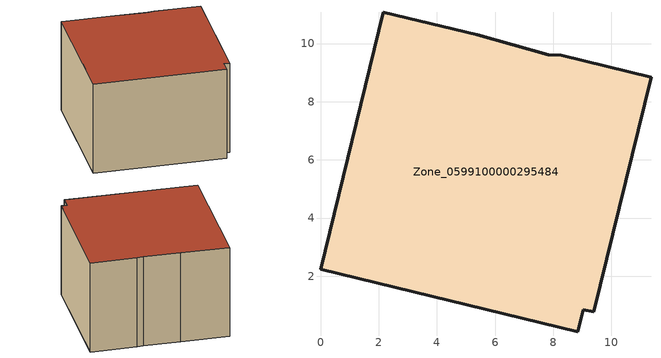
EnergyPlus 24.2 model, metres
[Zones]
Zone_0599100000295484
 floor ground (C_G): 7.83,9.62 8.27,9.6 11.36,8.85 9.4,0.78 9.02,0.85 8.84,0.09 0,2.24 2.15,11.08 5.39,10.29 z0
 wall outside (C_F): 11.36,8.85 8.27,9.6 7.83,9.62 5.39,10.29 2.15,11.08 0,2.24 8.84,0.09 9.02,0.85 9.4,0.78 11.36,8.85 z0:6.67
 roof outside (C_R): 8.27,9.6 7.83,9.62 5.39,10.29 2.15,11.08 0,2.24 8.84,0.09 9.02,0.85 9.4,0.78 11.36,8.85 z6.67
[BUILDING]
Pand.0599100000295484: North Axis=0; Terrain=City; Loads Convergence Tolerance Value=0.04; Temperature Convergence Tolerance Value=0.4; Solar Distribution=FullExterior; Maximum Number of Warmup Days=25; Minimum Number of Warmup Days=1
[Site:Location]
Rotterdam.The.Hague.AP_ZH_NLD Design_Conditions: Latitude=51.96; Longitude=4.45; Time Zone=1; Elevation=-4.5
[SITE:GROUNDTEMPERATURE:BUILDINGSURFACE]
18, 18, 18, 18, 18, 18, 18, 18, 18, 18, 18, 18
[MATERIAL] Thermal Absorptance=0.9; Solar Absorptance=0.7; Visible Absorptance=0.7
Name | Roughness | Thickness | Conductivity | Density | Specific Heat
G.D.1965 | MediumSmooth | 0.15 | 1 | 540 | 1210
F.D.1965 | Rough | 0.3 | 0.857143 | 1920 | 840
R.D.1965 | MediumRough | 0.2 | 0.08 | 1500 | 1000
[CONSTRUCTION]
C_G: G.D.1965
C_F: F.D.1965
C_R: R.D.1965
[ZONE]
Zone_0599100000295484: Type=1; Multiplier=1; Ceiling Height=Autocalculate; Volume=Autocalculate; Floor Area=autocalculate; Part of Total Floor Area=Yes
[ZONEINFILTRATION:DESIGNFLOWRATE]
Infil_Zone_0599100000295484: Zone or ZoneList or Space or SpaceList=Zone_0599100000295484; Schedule=AlwaysOn; Design Flow Rate Calculation Method=Flow/Area; Flow Rate per Floor Area=0.0042; Constant Term Coefficient=1; Temperature Term Coefficient=0; Velocity Term Coefficient=0; Velocity Squared Term Coefficient=0
[HVACTEMPLATE:ZONE:IDEALLOADSAIRSYSTEM]
Zone_0599100000295484: Maximum Heating Supply Air Temperature=50; Minimum Cooling Supply Air Temperature=13; Maximum Heating Supply Air Humidity Ratio=0.0156; Minimum Cooling Supply Air Humidity Ratio=0.0077; Heating Limit=NoLimit; Cooling Limit=NoLimit; Dehumidification Control Type=ConstantSensibleHeatRatio; Cooling Sensible Heat Ratio=0.7; Dehumidification Setpoint=60; Humidification Control Type=None; Humidification Setpoint=30; Outdoor Air Method=None; Outdoor Air Flow Rate per Person=0.00944; Outdoor Air Flow Rate per Zone Floor Area=0; Outdoor Air Flow Rate per Zone=0; Demand Controlled Ventilation Type=None; Outdoor Air Economizer Type=NoEconomizer; Heat Recovery Type=None; Sensible Heat Recovery Effectiveness=0.7; Latent Heat Recovery Effectiveness=0.65
[ZONECONTROL:THERMOSTAT]
ThermostatControl_Zone_0599100000295484: Zone or ZoneList=Zone_0599100000295484; Control Type Schedule=DualSetpointControlType; Control 1=Thermostat_Zone_0599100000295484; Temperature Difference Between Cutout And Setpoint=0
[THERMOSTATSETPOINT:DUALSETPOINT]
Thermostat_Zone_0599100000295484: Heating Setpoint Temperature Schedule=HeatingSetpoint_Zone_0599100000295484; Cooling Setpoint Temperature Schedule=CoolingSetpoint_Zone_0599100000295484
[SCHEDULE:COMPACT]
HeatingSetpoint_Zone_0599100000295484: Through: 12/31, For: AllDays, Until: 24:00, 21
CoolingSetpoint_Zone_0599100000295484: Through: 12/31, For: AllDays, Until: 24:00, 24
DualSetpointControlType: Through: 12/31, For: AllDays, Until: 24:00, 4
AlwaysOn: Through: 12/31, For: AllDays, Until: 24:00, 1
